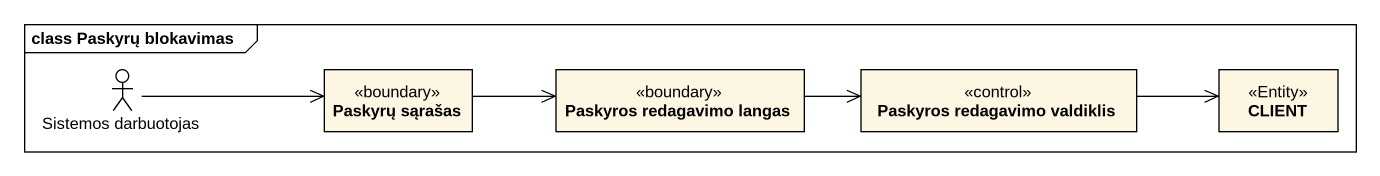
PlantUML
@startuml
mainframe class Paskyrų blokavimas
allowmixing
hide circle
hide empty members
actor "Sistemos darbuotojas" as Sistemos_darbuotojas
class "Paskyrų sąrašas" as Paskyrų_sąrašas <<boundary>>
class "Paskyros redagavimo langas" as Paskyros_redagavimo_langas <<boundary>>
class "Paskyros redagavimo valdiklis" as Paskyros_redagavimo <<control>>
class CLIENT <<Entity>>
Sistemos_darbuotojas -right-> Paskyrų_sąrašas
Paskyrų_sąrašas -right-> Paskyros_redagavimo_langas
Paskyros_redagavimo_langas -right-> Paskyros_redagavimo
Paskyros_redagavimo -right-> CLIENT
@enduml
